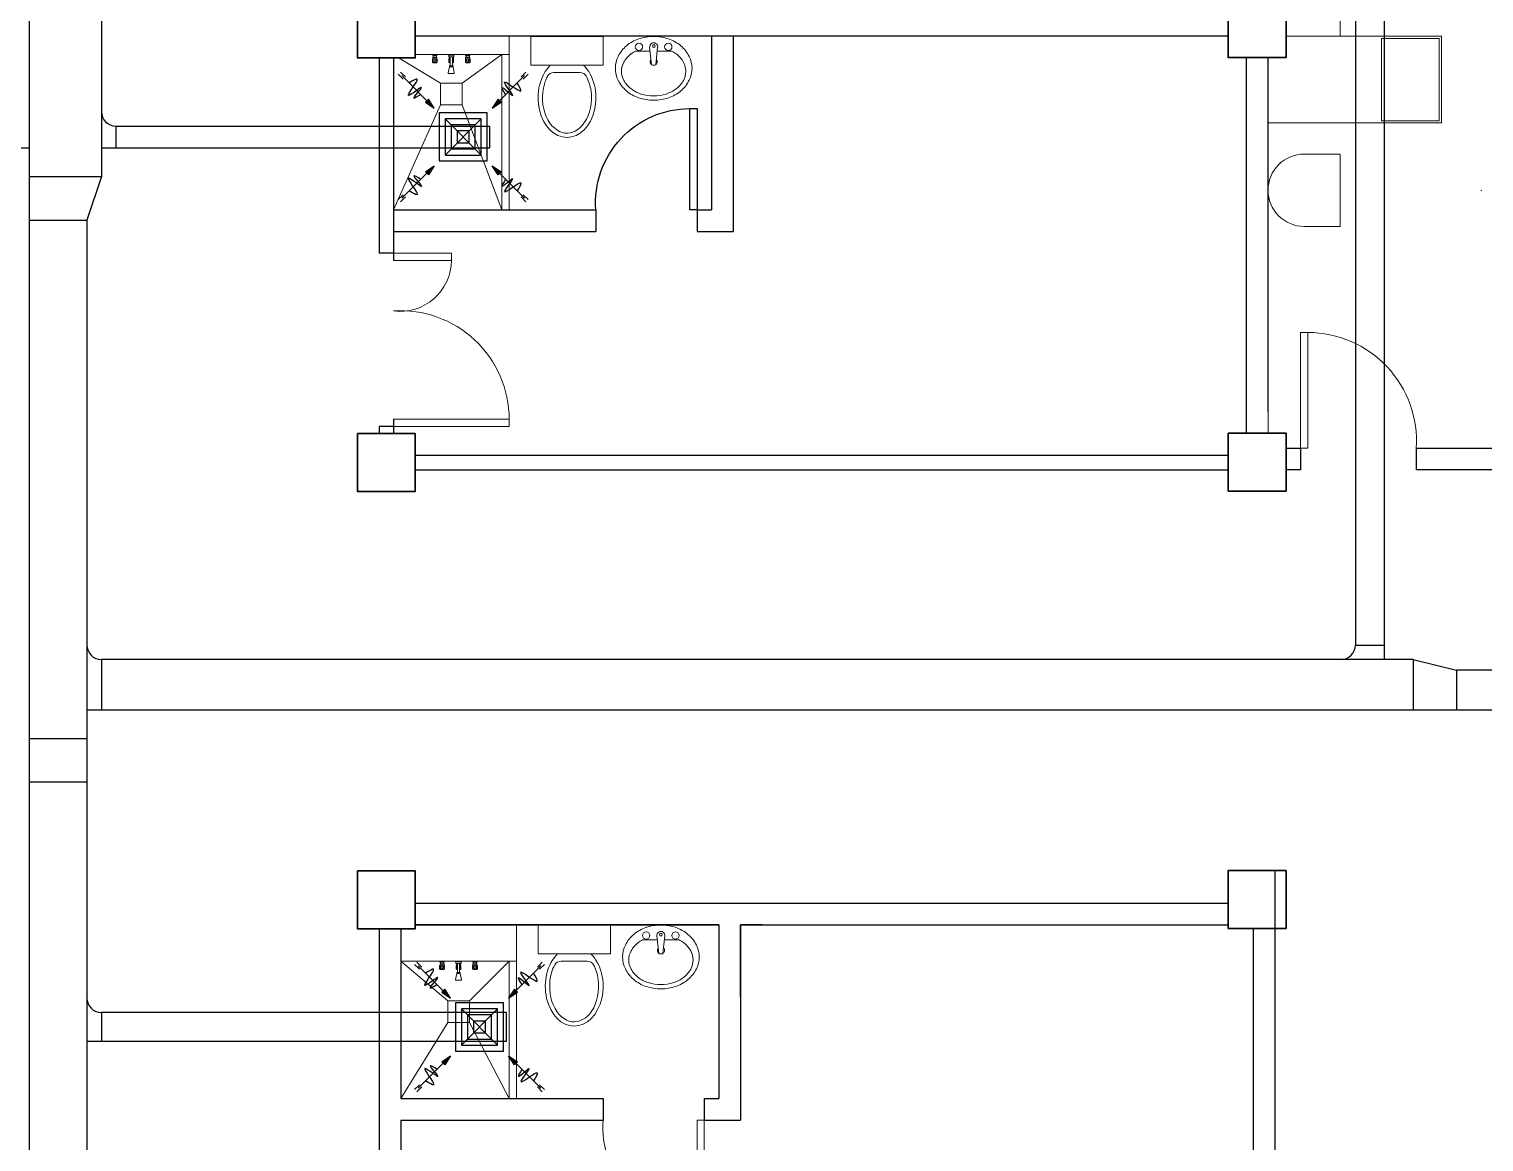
# Model space of a CAD drawing. Header units: millimetres. Extents: x 103 to 228, y 86 to 129.
# Drawn here: x 188.39 to 198.46, y 113.78 to 121.49 of the extents above; entities that cross this region are included whole.
import ezdxf

# ---------------------------------------------------------------- set-up
doc = ezdxf.new("R2010")
doc.units = ezdxf.units.MM
for name, color, linetype in [('AIR', 7, 'Continuous'), ('AIR-00', 8, 'Continuous'), ('AIR-03', 30, 'Continuous'), ('exhaust', 130, 'Continuous')]:
    doc.layers.add(name, color=color, linetype=linetype)

# ---------------------------------------------------------------- blocks, each defined once
blk = doc.blocks.new('dr 700')
at = {"ltscale": 0.03}
blk.add_lwpolyline([(0, 0), (0.05, 0), (0.05, 0.7), (0, 0.7)], close=True, dxfattribs=at)
blk.add_arc((0.05, 0.048), 0.652, 355.7578, 90, dxfattribs=at)
blk = doc.blocks.new('GRILL-C-IN')
at = {"layer": 'AIR-00', "ltscale": 3}
for p, q in [((-0.623, 0.601), (-0.674, 0.651)), ((-0.601, 0.623), (-0.651, 0.674)), ((-0.637, 0.637), (-0.3, 0.3)), ((0.637, 0.637), (0.3, 0.3)), ((0.601, 0.623), (0.651, 0.674)), ((0.623, 0.601), (0.674, 0.651)), ((-0.637, -0.637), (-0.3, -0.3)), ((0.637, -0.637), (0.3, -0.3)), ((-0.623, -0.601), (-0.674, -0.651)), ((0.623, -0.601), (0.674, -0.651)), ((-0.601, -0.623), (-0.651, -0.674)), ((0.601, -0.623), (0.651, -0.674))]:
    blk.add_line(p, q, dxfattribs=at)
at = {"layer": 'AIR-00', "color": 50}
for p, q in [((-0.188, 0.187), (0.187, -0.188)), ((0.187, 0.187), (-0.188, -0.188))]:
    blk.add_line(p, q, dxfattribs=at)
at = {"layer": 'AIR-00', "ltscale": 3}
for points in [[(-0.362, 0.393), (-0.393, 0.362), (-0.3, 0.3)], [(0.393, 0.362), (0.362, 0.393), (0.3, 0.3)], [(-0.362, -0.393), (-0.393, -0.362), (-0.3, -0.3)], [(0.393, -0.362), (0.362, -0.393), (0.3, -0.3)]]:
    blk.add_lwpolyline(points, close=True, dxfattribs=at)
at = {"layer": 'AIR-00', "color": 50}
for points in [[(-0.188, -0.188), (0.187, -0.188), (0.187, 0.187), (-0.188, 0.187)], [(-0.125, -0.125), (0.125, -0.125), (0.125, 0.125), (-0.125, 0.125)], [(-0.062, -0.062), (0.062, -0.062), (0.062, 0.062), (-0.062, 0.062)]]:
    blk.add_lwpolyline(points, close=True, dxfattribs=at)
at = {"layer": 'AIR-00', "ltscale": 3}
for points in [[(-0.441, 0.441), (-0.512, 0.404), (-0.432, 0.514), (-0.568, 0.43), (-0.477, 0.6), (-0.561, 0.561)], [(0.441, 0.441), (0.404, 0.512), (0.514, 0.432), (0.43, 0.568), (0.6, 0.477), (0.561, 0.561)], [(-0.441, -0.441), (-0.512, -0.404), (-0.432, -0.514), (-0.568, -0.43), (-0.477, -0.6), (-0.561, -0.561)], [(0.441, -0.441), (0.404, -0.512), (0.514, -0.432), (0.43, -0.568), (0.6, -0.477), (0.561, -0.561)]]:
    blk.add_spline(points, degree=3, dxfattribs=at)
for points in [[(-0.3, 0.3), (-0.362, 0.393), (-0.393, 0.362)], [(0.3, 0.3), (0.393, 0.362), (0.362, 0.393)], [(-0.3, -0.3), (-0.362, -0.393), (-0.393, -0.362)], [(0.3, -0.3), (0.393, -0.362), (0.362, -0.393)]]:
    blk.add_solid(points, dxfattribs=at)
at = {"layer": 'AIR-03', "color": 6}
blk.add_lwpolyline([(-0.25, -0.25), (0.25, -0.25), (0.25, 0.25), (-0.25, 0.25)], close=True, dxfattribs=at)

msp = doc.modelspace()

# ---------------------------------------------------------------- linework, layer by layer
at = {"color": 8, "lineweight": 25}
for p, q in [((196.689, 121.436), (191.064, 121.436)), ((190.814, 121.286), (190.814, 119.935)), ((190.914, 121.286), (190.914, 119.885)), ((196.814, 118.688), (196.814, 121.288)), ((196.814, 118.836), (196.814, 121.288)), ((196.964, 118.836), (196.964, 121.288)), ((190.914, 119.935), (190.814, 119.935)), ((190.914, 118.785), (190.914, 118.686)), ((190.814, 118.735), (190.814, 118.686)), ((190.914, 118.735), (190.814, 118.735)), ((197.089, 118.586), (197.189, 118.586)), ((197.189, 118.586), (197.189, 118.436)), ((197.989, 118.586), (199.814, 118.586)), ((197.989, 118.586), (197.989, 118.436)), ((191.064, 118.536), (196.689, 118.536)), ((191.064, 118.436), (196.689, 118.436)), ((197.189, 118.436), (197.089, 118.436)), ((201.689, 118.436), (197.989, 118.436))]:
    msp.add_line(p, q, dxfattribs=at)
at = {"color": 8, "lineweight": 9}
for p, q in [((191.864, 121.435), (191.864, 121.235)), ((192.364, 121.435), (191.864, 121.435)), ((192.364, 121.235), (192.364, 121.435)), ((197.089, 121.436), (198.164, 121.436)), ((191.064, 121.31), (191.714, 121.31)), ((191.183, 121.31), (191.217, 121.31)), ((191.183, 121.309), (191.183, 121.31)), ((191.183, 121.309), (191.217, 121.309)), ((191.183, 121.309), (191.186, 121.302)), ((191.183, 121.276), (191.186, 121.28)), ((191.186, 121.302), (191.214, 121.302)), ((191.186, 121.288), (191.187, 121.29)), ((191.186, 121.288), (191.214, 121.288)), ((191.186, 121.282), (191.186, 121.288)), ((191.187, 121.29), (191.213, 121.29)), ((191.189, 121.302), (191.189, 121.29)), ((191.211, 121.302), (191.211, 121.29)), ((191.214, 121.288), (191.213, 121.29)), ((191.217, 121.309), (191.214, 121.302)), ((191.214, 121.282), (191.214, 121.288)), ((191.217, 121.276), (191.214, 121.28)), ((191.217, 121.309), (191.217, 121.31)), ((191.296, 121.304), (191.285, 121.31)), ((191.285, 121.31), (191.343, 121.31)), ((191.331, 121.304), (191.296, 121.304)), ((191.296, 121.294), (191.296, 121.304)), ((191.296, 121.304), (191.331, 121.304)), ((191.331, 121.294), (191.296, 121.294)), ((191.297, 121.276), (191.299, 121.28)), ((191.3, 121.29), (191.306, 121.29)), ((191.3, 121.288), (191.3, 121.29)), ((191.3, 121.288), (191.306, 121.288)), ((191.3, 121.282), (191.3, 121.288)), ((191.302, 121.294), (191.302, 121.29)), ((191.306, 121.232), (191.306, 121.294)), ((191.306, 121.294), (191.321, 121.294)), ((191.321, 121.294), (191.321, 121.232)), ((191.321, 121.29), (191.327, 121.29)), ((191.321, 121.288), (191.328, 121.288)), ((191.325, 121.294), (191.325, 121.29)), ((191.328, 121.288), (191.327, 121.29)), ((191.328, 121.282), (191.328, 121.288)), ((191.33, 121.276), (191.328, 121.28)), ((191.343, 121.31), (191.331, 121.304)), ((191.331, 121.304), (191.331, 121.294)), ((191.41, 121.309), (191.41, 121.31)), ((191.41, 121.31), (191.444, 121.31)), ((191.41, 121.309), (191.414, 121.302)), ((191.41, 121.309), (191.444, 121.309)), ((191.411, 121.276), (191.413, 121.28)), ((191.413, 121.288), (191.414, 121.29)), ((191.413, 121.282), (191.413, 121.288)), ((191.413, 121.288), (191.441, 121.288)), ((191.414, 121.302), (191.441, 121.302)), ((191.414, 121.29), (191.441, 121.29)), ((191.416, 121.302), (191.416, 121.29)), ((191.439, 121.302), (191.439, 121.29)), ((191.444, 121.309), (191.441, 121.302)), ((191.441, 121.288), (191.441, 121.29)), ((191.441, 121.282), (191.441, 121.288)), ((191.444, 121.276), (191.442, 121.28)), ((191.444, 121.309), (191.444, 121.31)), ((192.689, 121.333), (192.587, 121.333)), ((192.699, 121.237), (192.686, 121.359)), ((192.728, 121.237), (192.741, 121.359)), ((191.183, 121.254), (191.183, 121.276)), ((191.183, 121.254), (191.217, 121.254)), ((191.187, 121.253), (191.183, 121.254)), ((191.187, 121.276), (191.194, 121.276)), ((191.187, 121.263), (191.187, 121.275)), ((191.187, 121.253), (191.213, 121.253)), ((191.187, 121.251), (191.187, 121.253)), ((191.187, 121.251), (191.213, 121.251)), ((191.194, 121.263), (191.194, 121.275)), ((191.213, 121.276), (191.206, 121.276)), ((191.206, 121.263), (191.206, 121.275)), ((191.213, 121.263), (191.213, 121.275)), ((191.213, 121.253), (191.217, 121.254)), ((191.213, 121.251), (191.213, 121.253)), ((191.217, 121.254), (191.217, 121.276)), ((191.301, 121.224), (191.293, 121.182)), ((191.333, 121.178), (191.294, 121.178)), ((191.297, 121.254), (191.297, 121.276)), ((191.297, 121.254), (191.306, 121.254)), ((191.301, 121.253), (191.297, 121.254)), ((191.3, 121.276), (191.306, 121.276)), ((191.301, 121.263), (191.301, 121.275)), ((191.301, 121.253), (191.306, 121.253)), ((191.301, 121.251), (191.301, 121.253)), ((191.301, 121.251), (191.306, 121.251)), ((191.301, 121.232), (191.301, 121.224)), ((191.326, 121.232), (191.301, 121.232)), ((191.301, 121.224), (191.326, 121.224)), ((191.301, 121.224), (191.326, 121.224)), ((191.327, 121.276), (191.321, 121.276)), ((191.321, 121.254), (191.33, 121.254)), ((191.321, 121.253), (191.327, 121.253)), ((191.321, 121.251), (191.327, 121.251)), ((191.326, 121.224), (191.326, 121.232)), ((191.326, 121.224), (191.334, 121.182)), ((191.327, 121.263), (191.327, 121.275)), ((191.327, 121.253), (191.33, 121.254)), ((191.327, 121.251), (191.327, 121.253)), ((191.33, 121.254), (191.33, 121.276)), ((191.411, 121.254), (191.411, 121.276)), ((191.414, 121.253), (191.411, 121.254)), ((191.411, 121.254), (191.444, 121.254)), ((191.414, 121.276), (191.421, 121.276)), ((191.414, 121.263), (191.414, 121.275)), ((191.414, 121.251), (191.414, 121.253)), ((191.414, 121.253), (191.44, 121.253)), ((191.414, 121.251), (191.44, 121.251)), ((191.421, 121.263), (191.421, 121.275)), ((191.44, 121.276), (191.433, 121.276)), ((191.433, 121.263), (191.433, 121.275)), ((191.44, 121.263), (191.44, 121.275)), ((191.44, 121.253), (191.444, 121.254)), ((191.44, 121.251), (191.44, 121.253)), ((191.444, 121.254), (191.444, 121.276)), ((191.864, 121.235), (192.364, 121.235)), ((192.023, 121.185), (192.204, 121.185)), ((196.814, 118.836), (196.814, 118.688)), ((196.964, 118.836), (196.964, 118.688)), ((197.089, 118.586), (197.089, 118.586)), ((197.089, 118.436), (197.089, 118.436)), ((191.914, 115.286), (191.914, 115.086)), ((192.414, 115.286), (191.914, 115.286)), ((192.414, 115.086), (192.414, 115.286)), ((192.749, 115.088), (192.736, 115.21)), ((192.778, 115.088), (192.791, 115.21)), ((191.914, 115.086), (192.414, 115.086)), ((191.233, 115.036), (191.267, 115.036)), ((191.233, 115.035), (191.233, 115.036)), ((191.233, 115.035), (191.267, 115.035)), ((191.233, 115.035), (191.236, 115.028)), ((191.233, 115.002), (191.236, 115.006)), ((191.233, 114.98), (191.233, 115.002)), ((191.233, 114.98), (191.267, 114.98)), ((191.237, 114.978), (191.233, 114.98)), ((191.236, 115.028), (191.264, 115.028)), ((191.236, 115.014), (191.237, 115.016)), ((191.236, 115.014), (191.264, 115.014)), ((191.236, 115.008), (191.236, 115.014)), ((191.237, 115.016), (191.263, 115.016)), ((191.237, 115.002), (191.244, 115.002)), ((191.237, 114.989), (191.237, 115.001)), ((191.237, 114.978), (191.263, 114.978)), ((191.237, 114.977), (191.237, 114.978)), ((191.237, 114.977), (191.263, 114.977)), ((191.239, 115.028), (191.239, 115.016)), ((191.244, 114.989), (191.244, 115.001)), ((191.263, 115.002), (191.256, 115.002)), ((191.256, 114.989), (191.256, 115.001)), ((191.261, 115.028), (191.261, 115.016)), ((191.264, 115.014), (191.263, 115.016)), ((191.263, 114.989), (191.263, 115.001)), ((191.263, 114.978), (191.267, 114.98)), ((191.263, 114.977), (191.263, 114.978)), ((191.267, 115.035), (191.264, 115.028)), ((191.264, 115.008), (191.264, 115.014)), ((191.267, 115.002), (191.264, 115.006)), ((191.267, 115.035), (191.267, 115.036)), ((191.267, 114.98), (191.267, 115.002)), ((191.346, 115.03), (191.335, 115.036)), ((191.335, 115.036), (191.393, 115.036)), ((191.351, 114.95), (191.343, 114.908)), ((191.381, 115.03), (191.346, 115.03)), ((191.346, 115.02), (191.346, 115.03)), ((191.346, 115.03), (191.381, 115.03)), ((191.381, 115.02), (191.346, 115.02)), ((191.347, 115.002), (191.349, 115.006)), ((191.347, 114.98), (191.347, 115.002)), ((191.347, 114.98), (191.356, 114.98)), ((191.351, 114.978), (191.347, 114.98)), ((191.35, 115.016), (191.356, 115.016)), ((191.35, 115.014), (191.35, 115.016)), ((191.35, 115.014), (191.356, 115.014)), ((191.35, 115.008), (191.35, 115.014)), ((191.35, 115.002), (191.356, 115.002)), ((191.351, 114.989), (191.351, 115.001)), ((191.351, 114.978), (191.356, 114.978)), ((191.351, 114.977), (191.351, 114.978)), ((191.351, 114.977), (191.356, 114.977)), ((191.351, 114.958), (191.351, 114.95)), ((191.376, 114.958), (191.351, 114.958)), ((191.351, 114.95), (191.376, 114.95)), ((191.351, 114.95), (191.376, 114.95)), ((191.352, 115.02), (191.352, 115.016)), ((191.356, 114.958), (191.356, 115.02)), ((191.356, 115.02), (191.371, 115.02)), ((191.371, 115.02), (191.371, 114.958)), ((191.371, 115.016), (191.377, 115.016)), ((191.371, 115.014), (191.378, 115.014)), ((191.377, 115.002), (191.371, 115.002)), ((191.371, 114.98), (191.38, 114.98)), ((191.371, 114.978), (191.377, 114.978)), ((191.371, 114.977), (191.377, 114.977)), ((191.375, 115.02), (191.375, 115.016)), ((191.376, 114.95), (191.376, 114.958)), ((191.376, 114.95), (191.384, 114.908)), ((191.378, 115.014), (191.377, 115.016)), ((191.377, 114.989), (191.377, 115.001)), ((191.377, 114.978), (191.38, 114.98)), ((191.377, 114.977), (191.377, 114.978)), ((191.378, 115.008), (191.378, 115.014)), ((191.38, 115.002), (191.378, 115.006)), ((191.38, 114.98), (191.38, 115.002)), ((191.393, 115.036), (191.381, 115.03)), ((191.381, 115.03), (191.381, 115.02)), ((191.46, 115.035), (191.46, 115.036)), ((191.46, 115.036), (191.494, 115.036)), ((191.46, 115.035), (191.464, 115.028)), ((191.46, 115.035), (191.494, 115.035)), ((191.461, 115.002), (191.463, 115.006)), ((191.461, 114.98), (191.461, 115.002)), ((191.464, 114.978), (191.461, 114.98)), ((191.461, 114.98), (191.494, 114.98)), ((191.463, 115.014), (191.464, 115.016)), ((191.463, 115.008), (191.463, 115.014)), ((191.463, 115.014), (191.491, 115.014)), ((191.464, 115.028), (191.491, 115.028)), ((191.464, 115.016), (191.491, 115.016)), ((191.464, 115.002), (191.471, 115.002)), ((191.464, 114.989), (191.464, 115.001)), ((191.464, 114.977), (191.464, 114.978)), ((191.464, 114.978), (191.49, 114.978)), ((191.464, 114.977), (191.49, 114.977)), ((191.466, 115.028), (191.466, 115.016)), ((191.471, 114.989), (191.471, 115.001)), ((191.49, 115.002), (191.483, 115.002)), ((191.483, 114.989), (191.483, 115.001)), ((191.489, 115.028), (191.489, 115.016)), ((191.49, 114.989), (191.49, 115.001)), ((191.49, 114.978), (191.494, 114.98)), ((191.49, 114.977), (191.49, 114.978)), ((191.494, 115.035), (191.491, 115.028)), ((191.491, 115.014), (191.491, 115.016)), ((191.491, 115.008), (191.491, 115.014)), ((191.494, 115.002), (191.492, 115.006)), ((191.494, 115.035), (191.494, 115.036)), ((191.494, 114.98), (191.494, 115.002)), ((192.073, 115.036), (192.254, 115.036)), ((191.383, 114.904), (191.344, 114.904))]:
    msp.add_line(p, q, dxfattribs=at)
at = {"color": 8, "lineweight": 25, "ltscale": 0.3}
for p, q in [((193.114, 121.435), (193.114, 120.235)), ((193.264, 121.435), (193.264, 120.085)), ((190.914, 120.235), (192.314, 120.235)), ((192.314, 120.235), (192.314, 120.085)), ((193.014, 120.235), (193.114, 120.235)), ((193.014, 120.235), (193.014, 120.085)), ((190.914, 120.085), (192.314, 120.085)), ((193.014, 120.085), (193.264, 120.085))]:
    msp.add_line(p, q, dxfattribs=at)
at = {"color": 8, "lineweight": 9, "ltscale": 0.3}
for p, q in [((191.239, 121.11), (190.954, 121.285)), ((191.389, 121.11), (191.664, 121.31)), ((191.239, 120.96), (190.914, 120.235)), ((191.389, 120.96), (191.664, 120.235))]:
    msp.add_line(p, q, dxfattribs=at)
at = {"color": 8, "linetype": 'ByBlock', "lineweight": 25}
for p, q in [((197.014, 109.687), (197.014, 115.662)), ((191.064, 115.436), (196.689, 115.436)), ((190.814, 115.26), (190.814, 111.135)), ((190.964, 115.26), (190.964, 114.086)), ((190.964, 115.26), (190.964, 114.086)), ((191.064, 115.286), (193.164, 115.286)), ((193.164, 115.286), (191.064, 115.286)), ((193.164, 115.286), (191.064, 115.286)), ((193.314, 115.286), (196.689, 115.286)), ((193.464, 115.286), (193.314, 115.286)), ((196.864, 109.685), (196.864, 115.262)), ((190.964, 115.136), (190.964, 114.086)), ((190.964, 113.936), (190.964, 111.135))]:
    msp.add_line(p, q, dxfattribs=at)
at = {"color": 8, "linetype": 'ByBlock', "lineweight": 9, "ltscale": 0.3}
for p, q in [((191.764, 115.286), (191.764, 114.086)), ((191.289, 114.761), (190.964, 115.036)), ((191.439, 114.761), (191.714, 115.036)), ((191.714, 115.036), (191.714, 114.086)), ((191.289, 114.611), (190.964, 114.086)), ((191.439, 114.611), (191.714, 114.086))]:
    msp.add_line(p, q, dxfattribs=at)
at = {"color": 8, "linetype": 'ByBlock', "lineweight": 9}
for p, q in [((191.764, 115.036), (191.764, 115.286)), ((190.964, 115.036), (191.764, 115.036))]:
    msp.add_line(p, q, dxfattribs=at)
at = {"color": 8, "linetype": 'ByBlock', "lineweight": 25, "ltscale": 0.3}
for p, q in [((193.164, 115.286), (193.164, 114.086)), ((193.314, 115.286), (193.314, 113.936)), ((190.964, 114.086), (192.364, 114.086)), ((192.364, 114.086), (192.364, 113.936)), ((193.064, 114.086), (193.164, 114.086)), ((193.064, 114.086), (193.064, 113.936)), ((190.964, 113.936), (192.364, 113.936)), ((193.064, 113.936), (193.314, 113.936))]:
    msp.add_line(p, q, dxfattribs=at)
at = {"color": 8, "lineweight": 9}
for points in [[(196.964, 121.688), (196.964, 122.486), (197.464, 122.486), (197.464, 121.436), (197.089, 121.436)], [(196.964, 121.288), (196.964, 120.836), (198.164, 120.836), (198.164, 121.436), (197.089, 121.436)]]:
    msp.add_lwpolyline(points, dxfattribs=at)
at = {"color": 8, "lineweight": 35}
for points in [[(190.664, 121.686), (191.064, 121.686), (191.064, 121.286), (190.664, 121.286)], [(196.689, 121.688), (197.089, 121.688), (197.089, 121.288), (196.689, 121.288)], [(190.664, 118.686), (191.064, 118.686), (191.064, 118.286), (190.664, 118.286)], [(196.689, 118.688), (197.089, 118.688), (197.089, 118.288), (196.689, 118.288)]]:
    msp.add_lwpolyline(points, close=True, dxfattribs=at)
at = {"color": 8, "lineweight": 9, "ltscale": 0.3}
msp.add_lwpolyline([(191.664, 121.31), (191.664, 120.235), (191.714, 120.235), (191.714, 121.435), (191.714, 121.435)], dxfattribs=at)
at = {"color": 8, "lineweight": 9}
for points in [[(192.449, 121.214, 0.11576), (192.468, 121.131, 0.104047), (192.526, 121.057, 0.090875), (192.61, 121.01, 0.083344), (192.714, 120.993, 0.083344), (192.817, 121.01, 0.090875), (192.901, 121.057, 0.104047), (192.959, 121.131, 0.11576), (192.979, 121.214, 0.11576), (192.959, 121.296, 0.104047), (192.901, 121.37, 0.090875), (192.817, 121.417, 0.083344), (192.714, 121.435, 0.083344), (192.61, 121.417, 0.090875), (192.526, 121.37, 0.104047), (192.468, 121.296, 0.11576)], [(192.499, 115.065, 0.11576), (192.518, 114.982, 0.104047), (192.576, 114.908, 0.090875), (192.66, 114.861, 0.083344), (192.764, 114.844, 0.083344), (192.867, 114.861, 0.090875), (192.951, 114.908, 0.104047), (193.009, 114.982, 0.11576), (193.029, 115.065, 0.11576), (193.009, 115.147, 0.104047), (192.951, 115.221, 0.090875), (192.867, 115.268, 0.083344), (192.764, 115.286, 0.083344), (192.66, 115.268, 0.090875), (192.576, 115.221, 0.104047), (192.518, 115.147, 0.11576)]]:
    msp.add_lwpolyline(points, format="xyb", close=True, dxfattribs=at)
at = {"color": 8, "lineweight": 9, "ltscale": 0.3}
msp.add_lwpolyline([(198.149, 121.421), (197.749, 121.421), (197.749, 120.851), (198.149, 120.851)], close=True, dxfattribs=at)
at = {"color": 8, "lineweight": 9}
for points in [[(192.491, 121.193, 0.124838), (192.507, 121.13, 0.105788), (192.556, 121.073, 0.086697), (192.626, 121.036, 0.076776), (192.714, 121.023, 0.076776), (192.801, 121.036, 0.086697), (192.871, 121.073, 0.105788), (192.92, 121.13, 0.124838), (192.936, 121.193, 0.124838), (192.92, 121.255, 0.105788), (192.871, 121.313, 0.040067), (192.84, 121.333), (192.738, 121.333, 0.040067)], [(192.541, 115.044, 0.124838), (192.557, 114.981, 0.105788), (192.606, 114.923, 0.086697), (192.676, 114.887, 0.076776), (192.764, 114.874, 0.076776), (192.851, 114.887, 0.086697), (192.921, 114.923, 0.105788), (192.97, 114.981, 0.124838), (192.986, 115.044, 0.124838), (192.97, 115.106, 0.105788), (192.921, 115.164, 0.040067), (192.89, 115.184), (192.788, 115.184, 0.040067)], [(192.739, 115.184), (192.637, 115.184, 0.040067), (192.606, 115.164, 0.105788), (192.557, 115.106, 0.124838), (192.541, 115.044, 0.124838)]]:
    msp.add_lwpolyline(points, format="xyb", dxfattribs=at)
at = {"color": 8, "lineweight": 9, "ltscale": 0.03}
msp.add_lwpolyline([(191.389, 121.11), (191.239, 121.11), (191.239, 120.96), (191.389, 120.96)], close=True, dxfattribs=at)
at = {"color": 8, "lineweight": 9, "ltscale": 0.6}
msp.add_lwpolyline([(197.214, 120.62), (197.464, 120.62), (197.464, 120.12), (197.214, 120.12, -0.414214), (196.964, 120.37, -0.414214)], format="xyb", close=True, dxfattribs=at)
at = {"color": 8, "lineweight": 13, "ltscale": 0.03}
for points in [[(190.914, 119.935), (190.914, 119.885), (191.314, 119.885), (191.314, 119.935)], [(197.189, 118.586), (197.239, 118.586), (197.239, 119.386), (197.189, 119.386)], [(190.914, 118.785), (190.914, 118.735), (191.714, 118.735), (191.714, 118.785)], [(193.064, 113.936), (193.014, 113.936), (193.014, 113.236), (193.064, 113.236)]]:
    msp.add_lwpolyline(points, close=True, dxfattribs=at)
at = {"color": 8, "linetype": 'ByBlock', "lineweight": 35}
for points in [[(190.664, 115.66), (191.064, 115.66), (191.064, 115.26), (190.664, 115.26)], [(196.689, 115.662), (197.089, 115.662), (197.089, 115.262), (196.689, 115.262)]]:
    msp.add_lwpolyline(points, close=True, dxfattribs=at)
at = {"color": 8, "linetype": 'ByBlock', "lineweight": 25}
msp.add_lwpolyline([(193.314, 114.786), (193.314, 115.286)], dxfattribs=at)
at = {"color": 8, "linetype": 'ByBlock', "lineweight": 9, "ltscale": 0.3}
msp.add_lwpolyline([(191.714, 115.036), (191.714, 114.086), (191.764, 114.086), (191.764, 115.036), (191.764, 115.036)], dxfattribs=at)
at = {"color": 8, "linetype": 'ByBlock', "lineweight": 9, "ltscale": 0.03}
msp.add_lwpolyline([(191.439, 114.761), (191.289, 114.761), (191.289, 114.611), (191.439, 114.611)], close=True, dxfattribs=at)
at = {"color": 8, "lineweight": 9}
for centre, radius in [((192.612, 121.362), 0.0255), ((192.815, 121.362), 0.0255), ((192.714, 121.368), 0.0095), ((192.662, 115.213), 0.0255), ((192.764, 115.219), 0.0095), ((192.865, 115.213), 0.0255)]:
    msp.add_circle(centre, radius, dxfattribs=at)
for centre, radius, start, end in [((192.714, 121.362), 0.028, 353.7545, 186.2455), ((192.666, 121.169), 0.181, 127.3815, 151.5364), ((192.695, 121.131), 0.228, 118.2037, 127.3815), ((192.023, 121.135), 0.05, 90, 151.8499), ((192.204, 121.135), 0.05, 28.0084, 90), ((192.622, 121.193), 0.131, 151.5364, 180), ((192.714, 121.26), 0.025, 138.7978, 233.6932), ((192.714, 121.331), 0.0948, 261.2026, 278.7974), ((192.714, 121.26), 0.025, 251.3793, 288.6207), ((192.714, 121.26), 0.025, 306.3068, 41.2022), ((192.764, 115.213), 0.028, 353.7545, 186.2455), ((192.764, 115.111), 0.025, 138.7978, 233.6932), ((192.764, 115.181), 0.0948, 261.2026, 278.7974), ((192.764, 115.111), 0.025, 251.3793, 288.6207), ((192.764, 115.111), 0.025, 306.3068, 41.2022), ((192.073, 114.986), 0.05, 90, 151.8499), ((192.254, 114.986), 0.05, 28.0084, 90)]:
    msp.add_arc(centre, radius, start, end, dxfattribs=at)
at = {"color": 8, "lineweight": 13, "ltscale": 0.03}
for centre, radius, start, end in [((190.961, 119.885), 0.353, 262.3719, 0), ((190.962, 118.785), 0.752, 0, 93.6952), ((197.239, 118.634), 0.752, 356.3048, 90), ((193.014, 113.887), 0.652, 175.7578, 270)]:
    msp.add_arc(centre, radius, start, end, dxfattribs=at)
at = {"color": 8, "lineweight": 9}
for centre, major_axis, ratio, start_param, end_param in [((191.172, 121.269), (0.0118, 0.0118), 1, 6.018417, 6.150642), ((191.182, 121.282), (0.00268, 0.00268), 1, 5.003733, 5.497675), ((191.205, 121.27), (0.00887, 0.00887), 1, 1.36743, 1.728443), ((191.2, 121.277), (-0.00268, 0.00268), 1, -1.367654, -0.203367), ((191.195, 121.27), (0.00887, 0.00887), 1, 6.125314, 6.486327), ((191.218, 121.282), (0.00268, 0.00268), 1, 2.356082, 2.850023), ((191.228, 121.269), (-0.0118, 0.0118), 1, 0.132318, 0.264544), ((191.296, 121.282), (-0.00268, 0.00268), 1, 3.432937, 3.926878), ((191.285, 121.269), (0.0118, 0.0118), 1, 6.018417, 6.150642), ((191.342, 121.269), (0.0118, 0.0118), 1, 1.703115, 1.83534), ((191.331, 121.282), (-0.00268, 0.00268), 1, 0.785286, 1.279227), ((191.399, 121.269), (-0.0118, 0.0118), 1, 4.44762, 4.579846), ((191.409, 121.282), (0.00268, 0.00268), 1, 5.003733, 5.497675), ((191.432, 121.27), (0.00887, 0.00887), 1, 1.36743, 1.728443), ((191.427, 121.277), (-0.00268, 0.00268), 1, -1.367654, -0.203367), ((191.422, 121.27), (0.00887, 0.00887), 1, 6.125314, 6.486327), ((191.445, 121.282), (0.00268, 0.00268), 1, 2.356082, 2.850023), ((191.456, 121.269), (-0.0118, 0.0118), 1, 0.132318, 0.264544), ((191.174, 121.264), (-0.00896, 0.00896), 1, 3.15309, 3.864175), ((191.183, 121.275), (0.00268, 0.00268), 1, 5.497675, 6.125314), ((191.198, 121.275), (-0.00268, 0.00268), 1, 0.157647, 0.785286), ((191.204, 121.264), (-0.00738, 0.00738), 1, 0.858879, 1.643677), ((191.2, 121.259), (-0.00268, 0.00268), 1, 1.643677, 3.068487), ((191.196, 121.264), (0.00738, 0.00738), 1, 4.639283, 5.424081), ((191.202, 121.275), (-0.00268, 0.00268), 1, 3.926878, 4.554518), ((191.217, 121.275), (0.00268, 0.00268), 1, 1.728443, 2.356082), ((191.226, 121.264), (0.00896, 0.00896), 1, 2.418785, 3.129871), ((191.288, 121.264), (-0.00896, 0.00896), 1, 3.15309, 3.864175), ((191.297, 121.275), (-0.00268, 0.00268), 1, 3.926878, 4.554518), ((191.33, 121.275), (-0.00268, 0.00268), 1, 0.157647, 0.785286), ((191.339, 121.264), (-0.00896, 0.00896), 1, 0.847989, 1.559075), ((191.331, 121.181), (0.00268, 0.00268), 1, 4.495711, 5.865773), ((191.402, 121.264), (-0.00896, 0.00896), 1, 3.15309, 3.864175), ((191.41, 121.275), (0.00268, 0.00268), 1, 5.497675, 6.125314), ((191.425, 121.275), (-0.00268, 0.00268), 1, 0.157647, 0.785286), ((191.432, 121.264), (-0.00738, 0.00738), 1, 0.858879, 1.643677), ((191.427, 121.259), (-0.00268, 0.00268), 1, 1.643677, 3.068487), ((191.423, 121.264), (0.00738, 0.00738), 1, 4.639283, 5.424081), ((191.43, 121.275), (-0.00268, 0.00268), 1, 3.926878, 4.554518), ((191.444, 121.275), (0.00268, 0.00268), 1, 1.728443, 2.356082), ((191.453, 121.264), (0.00896, 0.00896), 1, 2.418785, 3.129871), ((192.114, 121.01), (0, 0.275), 0.727273, 0.612555, 5.670631), ((192.164, 114.861), (0, 0.275), 0.727273, 0.612555, 5.670631), ((191.224, 114.99), (-0.00896, 0.00896), 1, 3.15309, 3.864175), ((191.222, 114.995), (0.0118, 0.0118), 1, 6.018417, 6.150642), ((191.232, 115.008), (0.00268, 0.00268), 1, 5.003733, 5.497675), ((191.233, 115.001), (0.00268, 0.00268), 1, 5.497675, 6.125314), ((191.248, 115.001), (-0.00268, 0.00268), 1, 0.157647, 0.785286), ((191.254, 114.99), (-0.00738, 0.00738), 1, 0.858879, 1.643677), ((191.255, 114.996), (0.00887, 0.00887), 1, 1.36743, 1.728443), ((191.25, 115.003), (-0.00268, 0.00268), 1, -1.367654, -0.203367), ((191.25, 114.985), (-0.00268, 0.00268), 1, 1.643677, 3.068487), ((191.245, 114.996), (0.00887, 0.00887), 1, 6.125314, 6.486327), ((191.246, 114.99), (0.00738, 0.00738), 1, 4.639283, 5.424081), ((191.252, 115.001), (-0.00268, 0.00268), 1, 3.926878, 4.554518), ((191.267, 115.001), (0.00268, 0.00268), 1, 1.728443, 2.356082), ((191.276, 114.99), (0.00896, 0.00896), 1, 2.418785, 3.129871), ((191.268, 115.008), (0.00268, 0.00268), 1, 2.356082, 2.850023), ((191.278, 114.995), (-0.0118, 0.0118), 1, 0.132318, 0.264544), ((191.338, 114.99), (0.00896, 0.00896), 1, 4.723886, 5.434971), ((191.346, 115.008), (-0.00268, 0.00268), 1, 3.432937, 3.926878), ((191.335, 114.995), (0.0118, 0.0118), 1, 6.018417, 6.150642), ((191.347, 115.001), (-0.00268, 0.00268), 1, 3.926878, 4.554518), ((191.392, 114.995), (0.0118, 0.0118), 1, 1.703115, 1.83534), ((191.38, 115.001), (-0.00268, 0.00268), 1, 0.157647, 0.785286), ((191.389, 114.99), (-0.00896, 0.00896), 1, 0.847989, 1.559075), ((191.381, 115.008), (-0.00268, 0.00268), 1, 0.785286, 1.279227), ((191.452, 114.99), (-0.00896, 0.00896), 1, 3.15309, 3.864175), ((191.449, 114.995), (-0.0118, 0.0118), 1, 4.44762, 4.579846), ((191.459, 115.008), (0.00268, 0.00268), 1, 5.003733, 5.497675), ((191.46, 115.001), (0.00268, 0.00268), 1, 5.497675, 6.125314), ((191.475, 115.001), (-0.00268, 0.00268), 1, 0.157647, 0.785286), ((191.482, 114.99), (-0.00738, 0.00738), 1, 0.858879, 1.643677), ((191.482, 114.996), (0.00887, 0.00887), 1, 1.36743, 1.728443), ((191.477, 115.003), (-0.00268, 0.00268), 1, -1.367654, -0.203367), ((191.477, 114.985), (-0.00268, 0.00268), 1, 1.643677, 3.068487), ((191.472, 114.996), (0.00887, 0.00887), 1, 6.125314, 6.486327), ((191.473, 114.99), (0.00738, 0.00738), 1, 4.639283, 5.424081), ((191.48, 115.001), (-0.00268, 0.00268), 1, 3.926878, 4.554518), ((191.494, 115.001), (0.00268, 0.00268), 1, 1.728443, 2.356082), ((191.503, 114.99), (0.00896, 0.00896), 1, 2.418785, 3.129871), ((191.495, 115.008), (0.00268, 0.00268), 1, 2.356082, 2.850023), ((191.506, 114.995), (0.0118, 0.0118), 1, 1.703115, 1.83534), ((191.381, 114.907), (-0.00268, 0.00268), 1, 2.924915, 4.294977)]:
    msp.add_ellipse(centre, major_axis=major_axis, ratio=ratio, start_param=start_param, end_param=end_param, dxfattribs=at)
at = {"color": 8, "lineweight": 9, "extrusion": (4.99074e-41, -2.88216e-41, -1)}
for centre, major_axis, start_param, end_param in [((191.296, 121.181), (0.00268, 0.00268), 2.92514, 4.295202), ((191.346, 114.907), (-0.00268, 0.00268), 4.495936, 5.865998)]:
    msp.add_ellipse(centre, major_axis=major_axis, ratio=1, start_param=start_param, end_param=end_param, dxfattribs=at)
at = {"color": 8, "lineweight": 9}
for points in [[(191.979, 121.158), (191.97, 121.142), (191.963, 121.124), (191.936, 121.033), (191.941, 120.945), (191.999, 120.814), (192.049, 120.773), (192.147, 120.759), (192.199, 120.785), (192.273, 120.896), (192.291, 120.98), (192.275, 121.094), (192.264, 121.129), (192.248, 121.158)], [(192.029, 115.009), (192.02, 114.993), (192.013, 114.975), (191.986, 114.884), (191.991, 114.796), (192.049, 114.665), (192.099, 114.623), (192.197, 114.61), (192.249, 114.636), (192.323, 114.747), (192.341, 114.831), (192.325, 114.945), (192.314, 114.98), (192.298, 115.009)]]:
    msp.add_open_spline(points, degree=3, knots=[0.937253, 0.937253, 0.937253, 0.937253, 1.185372, 1.185372, 2.113864, 2.113864, 3.042356, 3.042356, 3.970847, 3.970847, 4.899339, 4.899339, 5.346062, 5.346062, 5.346062, 5.346062], dxfattribs=at)
at = {"color": 8, "lineweight": 9, "ltscale": 0.3}
msp.add_point((198.439, 120.37), dxfattribs=at)
at = {"layer": 'exhaust'}
for p, q in [((188.893, 126.582), (188.893, 120.464)), ((188.393, 126.482), (188.393, 87.292)), ((197.568, 124.844), (197.568, 117.223)), ((197.768, 124.844), (197.768, 117.123)), ((188.993, 120.814), (191.579, 120.814)), ((188.993, 120.814), (188.993, 120.664)), ((191.579, 120.814), (191.579, 120.664)), ((187.04, 120.664), (188.393, 120.664)), ((188.893, 120.664), (191.579, 120.664)), ((188.393, 120.464), (188.893, 120.464)), ((188.893, 120.464), (188.793, 120.164)), ((188.393, 120.164), (188.793, 120.164)), ((188.793, 120.164), (188.793, 97.447)), ((197.568, 117.223), (197.768, 117.223)), ((197.968, 117.123), (188.893, 117.123)), ((188.893, 117.123), (188.893, 116.773)), ((197.968, 117.123), (197.968, 116.773)), ((197.968, 117.123), (198.268, 117.048)), ((211.958, 117.048), (198.268, 117.048)), ((198.268, 117.048), (198.268, 116.773)), ((211.958, 116.773), (188.793, 116.773)), ((188.793, 116.573), (188.393, 116.573)), ((188.793, 116.273), (188.393, 116.273)), ((191.693, 114.68), (188.893, 114.68)), ((188.893, 114.68), (188.893, 114.48)), ((191.693, 114.68), (191.693, 114.48)), ((191.693, 114.48), (188.793, 114.48))]:
    msp.add_line(p, q, dxfattribs=at)
for centre, start, end in [((188.993, 120.914), 180, 270), ((188.893, 117.223), 180, 270), ((197.468, 117.223), 270, 0), ((188.893, 114.78), 180, 270)]:
    msp.add_arc(centre, 0.1, start, end, dxfattribs=at)

# ---------------------------------------------------------------- block references
at = {"color": 8, "lineweight": 9, "ltscale": 0.3, "xscale": -1}
msp.add_blockref('dr 700', (193.014, 120.235), dxfattribs=at)
at = {"layer": 'AIR', "xscale": 0.6658363358532475, "yscale": 0.6658363358532475, "zscale": 0.6658363358532475}
for p in [(191.396, 120.739), (191.509, 114.58)]:
    msp.add_blockref('GRILL-C-IN', p, dxfattribs=at)

doc.saveas('drawing.dxf')
